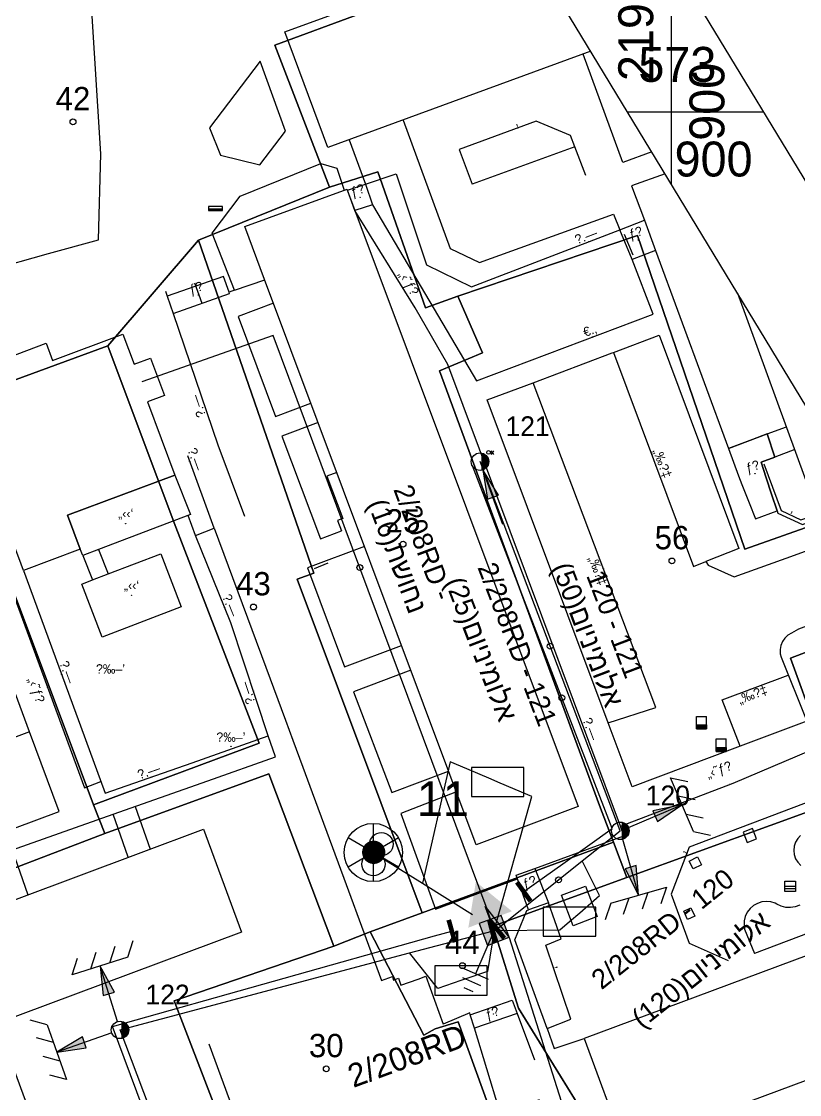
# Model space of a CAD drawing. Header units: metres. Extents: x 218299 to 220222, y 572714 to 574340.
# Drawn here: x 219844.2 to 219911, y 573815.6 to 573907.8 of the extents above; entities that cross this region are included whole.
import ezdxf
from ezdxf.enums import TextEntityAlignment as Align

# ---------------------------------------------------------------- set-up
doc = ezdxf.new("R2010")
doc.units = ezdxf.units.M
doc.header["$MEASUREMENT"] = 0
for name, color, linetype in [('1201', 7, 'Continuous'), ('1202', 7, 'Continuous'), ('1602', 44, 'Continuous'), ('1603', 44, 'Continuous'), ('6021', 110, 'Continuous'), ('6031', 254, 'Continuous'), ('6081', 1, 'CABLEUNDEXIST03'), ('6141', 100, 'CABLEAIREXIST'), ('6151', 102, 'CABLEUNDEXIST03'), ('6201', 7, 'Continuous'), ('6311', 7, 'Continuous'), ('6370', 7, 'Continuous'), ('6501', 7, 'Continuous'), ('6512', 7, 'Continuous'), ('6515', 7, 'Continuous'), ('65231', 1, 'Continuous'), ('6543', 7, 'Continuous'), ('6544', 7, 'Continuous'), ('6561', 7, 'Continuous'), ('6591', 7, 'Continuous'), ('6592', 7, 'Continuous'), ('6593', 7, 'Continuous'), ('6594', 7, 'Continuous'), ('6901', 3, 'Continuous'), ('6910', 102, 'Continuous'), ('A_POINTS', 2, 'Continuous'), ('M2200', 253, 'Continuous'), ('M2207', 253, 'Continuous'), ('M2401', 7, 'Continuous'), ('M2404', 7, 'Continuous'), ('M2407', 253, 'Continuous'), ('M2408', 253, 'Continuous'), ('M2412', 253, 'Continuous'), ('M2420', 253, 'Continuous'), ('M2430', 253, 'Continuous'), ('M2601', 253, 'Continuous'), ('M2602', 253, 'Continuous'), ('M2605', 253, 'Continuous'), ('M2804', 253, 'Continuous'), ('M4007', 253, 'Continuous'), ('M5202', 253, 'Continuous'), ('M5203', 253, 'Continuous'), ('M5235', 253, 'Continuous'), ('M5250', 253, 'Continuous')]:
    doc.layers.add(name, color=color, linetype=linetype)
doc.styles.add('HEBTXT', font='HEBTXT')
doc.styles.add('MAVAT_HEBTXT', font='HEBTXT')
doc.linetypes.add('CABLEAIREXIST', pattern='A,0.001,[202,elecad.shx,S=0.8,R=0,X=0,Y=0],-0.8,[203,elecad.shx,S=0.8,R=0,X=0,Y=0],-0.8', length=1.601)
doc.linetypes.add('CABLEUNDEXIST03', pattern='A,3.5,[222,elecad.shx,S=0.01,R=0,X=0,Y=0],1.5', length=5)

# ---------------------------------------------------------------- blocks, each defined once
blk = doc.blocks.new('6901')
at = {"layer": 'A_POINTS'}
blk.add_circle((0, 0), 0.25, dxfattribs=at)
at = {"color": 0, "style": 'HEBTXT', "flags": 1}
blk.add_attdef('CODE', (-2.918, 6.399), '', height=1.7, dxfattribs=at)
at = {"color": 0, "style": 'HEBTXT'}
for tag, p in [('PATH', (0.169, 4.708)), ('HTCH', (0.169, 2.708))]:
    blk.add_attdef(tag, text='', height=1.7, dxfattribs=at).set_placement(p, align=Align.MIDDLE_CENTER)
blk = doc.blocks.new('6910')
at = {"layer": 'A_POINTS'}
blk.add_circle((0, 0), 0.25, dxfattribs=at)
at = {"color": 0, "style": 'HEBTXT', "flags": 1}
blk.add_attdef('CODE', (-2.918, 6.399), '', height=1.7, dxfattribs=at)
at = {"color": 0, "style": 'HEBTXT'}
for tag, p in [('PATH', (0.169, 4.708)), ('HTCH', (0.169, 2.708))]:
    blk.add_attdef(tag, text='', height=1.7, dxfattribs=at).set_placement(p, align=Align.MIDDLE_CENTER)
blk = doc.blocks.new('6515')
at = {"color": 0, "const_width": 0.4}
blk.add_lwpolyline([(0, 1), (0, -1)], dxfattribs=at)
at = {"color": 0, "style": 'HEBTXT', "flags": 1}
for tag, p in [('POLE_NUM', (0.583, 1.177)), ('POLE_TYPE', (0.591, -1.226))]:
    blk.add_attdef(tag, p, '', height=1.7, dxfattribs=at)
blk = doc.blocks.new('6201')
at = {"color": 0}
blk.add_solid([(-2, 1), (2, 1), (0, 4.464)], dxfattribs=at)
at = {"color": 0, "style": 'HEBTXT'}
for tag, p, height in [('TRN_NAME', (2.777, 4.893), 3), ('POWER', (2.777, 1.493), 2)]:
    blk.add_attdef(tag, p, '', height=height, dxfattribs=at)
blk = doc.blocks.new('6501')
at = {"color": 0}
blk.add_lwpolyline([(-2.25, -1.25), (2.25, -1.25), (2.25, 1.25), (-2.25, 1.25)], close=True, dxfattribs=at)
at = {"color": 0, "style": 'HEBTXT', "flags": 1}
blk.add_attdef('FUSE_SIZE', text='', height=1.5, dxfattribs=at).set_placement((0, 2.714), align=Align.MIDDLE_CENTER)
for tag, p in [('POLE_NUM', (-6.276, -3.759)), ('POLE_TYPE', (-6.276, -6.491))]:
    blk.add_attdef(tag, p, '', height=1.7, dxfattribs=at)
blk = doc.blocks.new('6591')
at = {"color": 0}
for points in [[(0, 2.5), (0, -2.5)], [(2.165, -1.25), (-2.165, 1.25)], [(2.165, 1.25), (-2.165, -1.25)]]:
    blk.add_lwpolyline(points, dxfattribs=at)
at = {"color": 0, "const_width": 1}
blk.add_lwpolyline([(-0.314, -0.337, 1), (0.394, 0.37, 1)], format="xyb", close=True, dxfattribs=at)
at = {"color": 0}
blk.add_circle((0, 0), 2.5, dxfattribs=at)
at = {"color": 0, "style": 'HEBTXT'}
blk.add_attdef('CENT_NAME', (3, 2.5), '', height=3, dxfattribs=at)
at = {"color": 0, "style": 'HEBTXT', "flags": 1}
for tag, p in [('POLE_NUM', (3, 0)), ('POLE_TYPE', (3, -2))]:
    blk.add_attdef(tag, p, '', height=1.7, dxfattribs=at)
blk = doc.blocks.new('6593')
at = {"color": 0, "const_width": 0.4}
blk.add_lwpolyline([(0, 1), (0, -1)], dxfattribs=at)
at = {"color": 0, "style": 'HEBTXT', "flags": 1}
for tag, p in [('POLE_NUM', (0.583, 1.177)), ('POLE_TYPE', (0.591, -1.226))]:
    blk.add_attdef(tag, p, '', height=1.7, dxfattribs=at)
blk = doc.blocks.new('6311')
at = {"color": 0}
for p, q in [((0.188, -0.726), (0.188, 0.726)), ((0.219, -0.717), (0.219, 0.717)), ((0.25, -0.707), (0.25, 0.707)), ((0.281, -0.695), (0.281, 0.695)), ((0.312, -0.682), (0.312, 0.682)), ((0.344, -0.667), (0.344, 0.667)), ((0.375, -0.65), (0.375, 0.65)), ((0.406, -0.63), (0.406, 0.63)), ((0.438, -0.609), (0.438, 0.609)), ((0.469, -0.585), (0.469, 0.585)), ((0.5, -0.559), (0.5, 0.559)), ((0.531, -0.529), (0.531, 0.529)), ((0.562, -0.496), (0.562, 0.496)), ((0.594, -0.458), (0.594, 0.458)), ((0.625, -0.415), (0.625, 0.415)), ((0.656, -0.363), (0.656, 0.363)), ((0.688, -0.3), (0.688, 0.3)), ((0.719, -0.214), (0.719, 0.214))]:
    blk.add_line(p, q, dxfattribs=at)
blk.add_circle((0, 0), 0.75, dxfattribs=at)
at = {"color": 0, "style": 'HEBTXT'}
blk.add_attdef('POLE_NUM', (1.75, 1.75), '', height=1.7, dxfattribs=at)
at = {"color": 0, "style": 'HEBTXT', "flags": 1}
blk.add_attdef('MAP_TYPE', (1.734, -1.264), '', height=1.7, dxfattribs=at)
blk = doc.blocks.new('6370')
at = {"color": 0}
blk.add_lwpolyline([(-1, -1), (1, -1), (1, 1), (-1, 1)], close=True, dxfattribs=at)
for points in [[(-0.991, 1.013), (1.003, 1.013), (-0.991, -1.013)], [(-0.991, -1.013), (1.003, -1.013), (1.003, 1.013)]]:
    blk.add_solid(points, dxfattribs=at)
at = {"color": 0, "style": 'HEBTXT'}
blk.add_attdef('POLE_NUM', (2.033, 2.706), '', height=2, dxfattribs=at)
at = {"color": 0, "style": 'HEBTXT', "flags": 1}
blk.add_attdef('MAP_TYPE', (2.063, -0.224), '', height=2, dxfattribs=at)
blk = doc.blocks.new('6543')
at = {"color": 0}
for p, q in [((5.75, 2.486), (6.979, 1.626)), ((5.75, 0.813), (6.979, -0.048)), ((5.75, -0.901), (6.979, -1.761)), ((5.75, -2.514), (6.979, -3.374))]:
    blk.add_line(p, q, dxfattribs=at)
for points in [[(5.75, -2.514), (5.75, 2.486)], [(0.75, -0.014), (5.75, -0.014), (3.25, 0.486), (3.25, -0.514), (5.75, -0.014)]]:
    blk.add_lwpolyline(points, dxfattribs=at)
blk.add_solid([(3.25, -0.514), (3.25, 0.486), (5.75, -0.014)], dxfattribs=at)
blk = doc.blocks.new('6544')
at = {"color": 0}
blk.add_lwpolyline([(5.75, 0), (0.75, 0), (3.25, -0.5), (3.25, 0.5), (0.75, 0)], dxfattribs=at)
blk.add_solid([(3.25, 0.5), (3.25, -0.5), (0.75, 0)], dxfattribs=at)
blk = doc.blocks.new('6561')
at = {"color": 0}
blk.add_line((0, 0), (-1.62, -3.72), dxfattribs=at)
at = {"color": 0, "flags": 128}
for points in [[(-2.812, -3.202), (-0.519, -4.199)], [(-2.718, -4.061), (-1.185, -4.727)], [(-2.624, -4.919), (-1.851, -5.255)]]:
    blk.add_lwpolyline(points, dxfattribs=at)
at = {"color": 0, "style": 'HEBTXT'}
for tag, p in [('TYPE', (1.691, -1.644)), ('DESC', (1.691, -4.209))]:
    blk.add_attdef(tag, p, '', height=1.5, dxfattribs=at)
blk = doc.blocks.new('1603')
at = {"layer": 'A_POINTS'}
blk.add_circle((0, 0), 0.25, dxfattribs=at)
at = {"color": 0, "style": 'HEBTXT'}
blk.add_attdef('PARCEL_NUM', text='', height=2, dxfattribs=at).set_placement((0, 1), align=Align.CENTER)
at = {"color": 0, "style": 'HEBTXT', "flags": 1}
blk.add_attdef('LOT_NUM', text='', height=2, dxfattribs=at).set_placement((0, -2.5), align=Align.CENTER)
blk = doc.blocks.new('M2804')
blk.add_circle((0, 0), 0.025)
at = {"style": 'MAVAT_HEBTXT'}
blk.add_attdef('NAME', text='', height=0.8, dxfattribs=at).set_placement((0, 1.59), align=Align.MIDDLE)
blk = doc.blocks.new('M4007')
at = {"linetype": 'Continuous'}
for points in [[(0, 0.31), (0.48, -0.32)], [(0.47, 0.31), (0, -0.32)]]:
    blk.add_lwpolyline(points, dxfattribs=at)
blk.add_circle((-0.39, 0), 0.315, dxfattribs=at)
at = {"style": 'MAVAT_HEBTXT', "flags": 1}
for tag, p in [('MARK', (0, 1.56)), ('HEIGHT', (0, -1.57)), ('NAME', (0, -4.14))]:
    blk.add_attdef(tag, text='', height=0.8, dxfattribs=at).set_placement(p, align=Align.MIDDLE)
blk = doc.blocks.new('M5202')
blk.add_lwpolyline([(-2, -0.53), (2, -0.53), (2, 0.67), (-2, 0.67)], close=True)
for points in [[(-2, 0), (2, 0)], [(-2, -0.33), (2, -0.33)]]:
    blk.add_lwpolyline(points)
at = {"style": 'MAVAT_HEBTXT', "flags": 1}
for tag, p in [('MARK', (0, 1.92)), ('HEIGHT', (0, -1.78)), ('NAME', (0, -4.35))]:
    blk.add_attdef(tag, text='', height=0.8, dxfattribs=at).set_placement(p, align=Align.MIDDLE)
blk = doc.blocks.new('M2207')
blk.add_circle((0, 0), 0.025)
at = {"style": 'MAVAT_HEBTXT'}
blk.add_attdef('NAME', text='', height=0.8, dxfattribs=at).set_placement((0, 1.59), align=Align.MIDDLE)
blk = doc.blocks.new('M2408')
blk.add_circle((0, 0), 0.025)
at = {"style": 'MAVAT_HEBTXT'}
blk.add_attdef('NAME', text='', height=0.8, dxfattribs=at).set_placement((0, 1.59), align=Align.MIDDLE)
blk = doc.blocks.new('M2412')
blk.add_circle((0, 0), 0.025)
at = {"style": 'MAVAT_HEBTXT'}
blk.add_attdef('NAME', text='', height=0.8, dxfattribs=at).set_placement((0, 1.59), align=Align.MIDDLE)
blk = doc.blocks.new('M2430')
blk.add_circle((0, 0), 0.025)
at = {"style": 'MAVAT_HEBTXT'}
blk.add_attdef('NAME', text='', height=0.8, dxfattribs=at).set_placement((0, 1.25), align=Align.MIDDLE)
blk = doc.blocks.new('M2601')
blk.add_circle((0, 0), 0.025)
at = {"style": 'MAVAT_HEBTXT'}
blk.add_attdef('NAME', text='', height=0.8, dxfattribs=at).set_placement((0, 1.59), align=Align.MIDDLE)
blk = doc.blocks.new('M2602')
blk.add_circle((0, 0), 0.025)
at = {"style": 'MAVAT_HEBTXT'}
blk.add_attdef('NAME', text='', height=0.8, dxfattribs=at).set_placement((0, 1.59), align=Align.MIDDLE)
blk = doc.blocks.new('M2605')
blk.add_circle((0, 0), 0.025)
at = {"style": 'MAVAT_HEBTXT'}
blk.add_attdef('NAME', text='', height=0.8, dxfattribs=at).set_placement((0, 1.59), align=Align.MIDDLE)
blk = doc.blocks.new('*U89')
at = {"linetype": 'Continuous'}
for p, q in [((-0.85, 0), (-0.85, -0.66)), ((0.85, 0), (0.85, -0.66))]:
    blk.add_line(p, q, dxfattribs=at)
blk.add_solid([(-0.85, 0), (-0.85, -0.66), (0.85, -0.66)], dxfattribs=at)
at = {"linetype": 'Continuous', "extrusion": (0, 0, -1)}
blk.add_solid([(0.85, 0), (-0.85, 0), (-0.85, -0.66)], dxfattribs=at)
blk = doc.blocks.new('M5235')
for points in [[(-0.85, 1.47), (0.85, 1.47)], [(-0.85, -0.66), (-0.85, 1.47)], [(-0.85, 0), (0.85, 0)], [(0.85, -0.66), (0.85, 1.47)], [(-0.85, -0.66), (0.85, -0.66)]]:
    blk.add_lwpolyline(points)
at = {"linetype": 'Continuous'}
blk.add_blockref('*U89', (0, 0), dxfattribs=at)
at = {"style": 'MAVAT_HEBTXT', "flags": 1}
for tag, p in [('MARK', (0, 2.72)), ('HEIGHT', (0, -1.92)), ('NAME', (0, -4.48))]:
    blk.add_attdef(tag, text='', height=0.8, dxfattribs=at).set_placement(p, align=Align.MIDDLE)
blk = doc.blocks.new('M5203')
for points in [[(1.54, -1.47), (-1.54, -1.47), (-1.54, 1.47), (1.54, 1.47)], [(-1.54, 0), (1.54, 0)], [(1.54, 1.47), (1.54, -1.47)], [(-1.54, -0.66), (1.54, -0.66)]]:
    blk.add_lwpolyline(points)
at = {"style": 'MAVAT_HEBTXT', "flags": 1}
for tag, p in [('MARK', (0, 3.2)), ('HEIGHT', (0, -3.3)), ('NAME', (0, -5.87))]:
    blk.add_attdef(tag, text='', height=0.8, dxfattribs=at).set_placement(p, align=Align.MIDDLE)
blk = doc.blocks.new('111')
at = {"layer": 'M2200'}
for points in [[(219893.074, 573905.195, 610.802), (219870.512, 573896.919, 610.865), (219866.814, 573906.859, 610.865), (219887.477, 573914.425, 610.823)], [(219911.585, 573868.3, 610.715), (219905.696, 573884.38, 610.746)]]:
    blk.add_polyline3d(points, dxfattribs=at)
for points in [[(219883.245, 573837.043, 610.64), (219865.067, 573885.584, 610.64), (219863.364, 573890.131, 610.64), (219872.148, 573893.341, 610.64), (219872.183, 573893.25, 610.64), (219872.199, 573893.208, 610.64), (219872.828, 573891.526, 610.64), (219892, 573840.32, 610.64), (219883.245, 573837.043, 610.64)], [(219852.899, 573880.889, 602.69), (219853.858, 573878.32, 602.69), (219855.262, 573878.844, 601.79), (219856.461, 573875.634, 601.79), (219855.002, 573875.089, 602.315), (219857.351, 573868.798, 602.615), (219857.351, 573868.798, 602.615), (219848.144, 573865.359, 602.615), (219848.144, 573865.359, 602.615), (219849.239, 573862.427, 601.94), (219849.239, 573862.427, 601.94), (219844.363, 573860.607, 601.94), (219844.363, 573860.607, 601.94), (219844.163, 573861.142, 602.023), (219842.736, 573864.964, 602.615), (219842.736, 573864.964, 602.615), (219841.55, 573864.509, 602.615), (219841.55, 573864.509, 602.615), (219837.653, 573875.249, 602.69), (219837.653, 573875.249, 602.69), (219843.523, 573877.441, 602.69), (219842.988, 573878.875, 601.94), (219846.298, 573880.111, 601.94), (219846.85, 573878.63, 602.69)], [(219863.079, 573829.541, 610.452), (219841.669, 573821.534, 610.49), (219838.365, 573830.371, 610.565), (219838.365, 573830.371, 610.565), (219859.827, 573838.387, 610.415)], [(219920.122, 573830.676, 608.727), (219892.507, 573820.415, 608.765), (219892.507, 573820.415, 608.765), (219895.984, 573811.016, 608.765), (219895.984, 573811.016, 608.765), (219923.612, 573821.282, 608.765)], [(219850.275, 573772.275, 610.452), (219834.575, 573814.885, 610.527), (219834.575, 573814.885, 610.527), (219843.384, 573818.131, 610.527), (219859.085, 573775.522, 610.527)]]:
    blk.add_polyline3d(points, close=True, dxfattribs=at)
at = {"layer": 'M2207'}
for points in [[(219857.351, 573868.798, 602.21), (219858.691, 573865.394, 601.685), (219850.799, 573862.397, 601.685), (219849.471, 573861.892, 601.685), (219849.471, 573861.892, 601.685), (219849.239, 573862.427, 601.835), (219848.144, 573865.359, 602.21)], [(219857.904, 573857.48, 601.49), (219851.116, 573854.879, 601.49), (219849.37, 573859.436, 601.49), (219850.3, 573859.793, 601.49), (219851.647, 573860.309, 601.49), (219856.154, 573862.036, 601.49), (219857.901, 573857.479, 601.49), (219857.904, 573857.48, 601.49)]]:
    blk.add_polyline3d(points, close=True, dxfattribs=at)
at = {"layer": 'M2401'}
for points in [[(219843.596, 573838.475, 598.852), (219847.424, 573839.901, 598.852), (219844.879, 573846.736, 598.852), (219841.144, 573856.763, 598.852)], [(219920.922, 573859.269, 597.893), (219910.926, 573855.57, 597.893), (219910.324, 573855.223, 597.893), (219910.009, 573855.041, 597.893), (219909.741, 573854.795, 597.893), (219909.533, 573854.497, 597.893), (219909.395, 573854.16, 597.893), (219909.334, 573853.802, 597.893), (219909.352, 573853.439, 597.893), (219909.427, 573853.148, 597.893), (219911.625, 573847.66, 597.893), (219905.918, 573845.508, 597.893), (219896.63, 573842.006, 597.893), (219894.574, 573847.502, 597.893), (219884.194, 573875.251, 597.893), (219888.119, 573876.726, 597.893), (219894.916, 573879.28, 597.893), (219895.021, 573879.32, 597.893), (219898.959, 573880.799, 597.893), (219905.791, 573862.473, 597.893), (219902.973, 573861.361, 597.893), (219903.174, 573861.067, 597.893), (219905.403, 573860.058, 597.893), (219910.578, 573861.915, 597.893), (219917.742, 573864.513, 597.893)]]:
    blk.add_polyline3d(points, dxfattribs=at)
at = {"layer": 'M2404'}
for points in [[(219843.596, 573838.475, 598.852), (219847.424, 573839.901, 598.852), (219844.879, 573846.736, 598.852), (219841.144, 573856.763, 598.852)], [(219920.922, 573859.269, 597.893), (219910.926, 573855.57, 597.893), (219910.324, 573855.223, 597.893), (219910.009, 573855.041, 597.893), (219909.741, 573854.795, 597.893), (219909.533, 573854.497, 597.893), (219909.395, 573854.16, 597.893), (219909.334, 573853.802, 597.893), (219909.352, 573853.439, 597.893), (219909.427, 573853.148, 597.893), (219911.625, 573847.66, 597.893), (219905.918, 573845.508, 597.893), (219896.63, 573842.006, 597.893), (219894.574, 573847.502, 597.893), (219884.194, 573875.251, 597.893), (219888.119, 573876.726, 597.893), (219894.916, 573879.28, 597.893), (219895.021, 573879.32, 597.893), (219898.959, 573880.799, 597.893), (219905.791, 573862.473, 597.893), (219902.973, 573861.361, 597.893), (219903.174, 573861.067, 597.893), (219905.403, 573860.058, 597.893), (219910.578, 573861.915, 597.893), (219917.742, 573864.513, 597.893)]]:
    blk.add_polyline3d(points, dxfattribs=at)
at = {"layer": 'M2407'}
for points in [[(219898.32, 573896.543, 599.309), (219895.845, 573895.639, 599.309), (219892.424, 573904.956, 599.453)], [(219864.686, 573904.335, 599.384), (219860.335, 573898.626, 599.384), (219861.272, 573896.268, 599.384), (219864.664, 573895.447, 599.384), (219866.861, 573898.333, 599.384), (219864.686, 573904.335, 599.384)], [(219876.959, 573899.284, 599.384), (219881.009, 573888.243, 599.384), (219883.53, 573887.038, 599.309), (219895.019, 573891.195, 599.309), (219895.586, 573889.869, 599.241)], [(219872.33, 573897.586, 599.384), (219873.731, 573893.765, 599.384)], [(219891.702, 573896.996, 599.309), (219882.883, 573893.786, 599.309)], [(219862.475, 573884.669, 599.234), (219860.574, 573889.561, 599.38), (219862.979, 573892.752, 599.38), (219869.892, 573895.559, 599.38), (219871.276, 573895.159, 599.38), (219871.899, 573893.25, 599.38)], [(219899.467, 573894.652, 599.309), (219896.588, 573893.634, 599.309), (219897.691, 573890.679, 599.23)], [(219865.829, 573883.548, 598.54), (219862.799, 573882.413, 598.54), (219866.013, 573873.831, 598.54), (219869.043, 573874.966, 598.54)], [(219869.667, 573873.301, 598.53), (219866.559, 573872.137, 598.465), (219869.863, 573863.317, 598.54), (219871.678, 573863.996, 598.54)], [(219908.225, 573872.323, 599.317), (219909.883, 573872.947, 599.317)], [(219910.602, 573870.985, 599.317), (219908.899, 573870.344, 599.317)], [(219871.269, 573869.022, 598.498), (219870.421, 573868.705, 598.498), (219871.783, 573865.068, 598.498), (219871.339, 573864.902, 598.498), (219871.678, 573863.996, 598.54)], [(219860.736, 573864.23, 598.455), (219865.167, 573852.284, 598.455), (219866.852, 573847.742, 598.437)], [(219850.799, 573862.397, 599.484), (219851.647, 573860.309, 599.484)], [(219873.651, 573862.662, 598.532), (219868.74, 573860.824, 598.465), (219871.924, 573852.322, 598.465), (219876.835, 573854.161, 598.465)], [(219849.471, 573861.892, 599.484), (219850.3, 573859.793, 599.484)], [(219877.635, 573852.024, 598.423), (219872.693, 573850.173, 598.315), (219876.005, 573841.532, 598.315), (219880.876, 573843.369, 598.315)], [(219866.852, 573847.742, 598.437), (219867.487, 573846.03, 598.43)], [(219867.487, 573846.03, 598.43), (219868.353, 573843.697, 598.42)], [(219868.353, 573843.697, 598.42), (219868.958, 573842.066, 598.414)], [(219868.958, 573842.066, 598.414), (219872.083, 573833.641, 598.38), (219875.11, 573825.386, 598.305)], [(219881.542, 573841.591, 598.315), (219876.767, 573839.729, 598.315), (219879.75, 573831.523, 598.24), (219886.792, 573834.122, 598.233)], [(219853.954, 573840.326, 598.315), (219855.243, 573836.675, 598.315)], [(219853.362, 573835.973, 598.303), (219852.061, 573839.658, 598.263)], [(219911.106, 573837.848, 597.453), (219910.854, 573837.582, 597.453), (219910.665, 573837.269, 597.453), (219910.549, 573836.921, 597.453), (219910.511, 573836.557, 597.453), (219910.553, 573836.193, 597.453), (219910.673, 573835.847, 597.453), (219910.864, 573835.535, 597.453), (219911.119, 573835.272, 597.453)], [(219911.021, 573831.861, 597.453), (219910.639, 573831.718, 597.453), (219910.238, 573831.652, 597.453), (219909.831, 573831.666, 597.453), (219909.434, 573831.759, 597.453), (219909.064, 573831.927, 597.453), (219908.925, 573832.015, 597.453), (219908.55, 573832.131, 597.453), (219908.16, 573832.169, 597.453), (219907.77, 573832.127, 597.453), (219907.396, 573832.007, 597.453), (219907.054, 573831.814, 597.453), (219906.759, 573831.556, 597.453), (219906.521, 573831.243, 597.453), (219906.352, 573830.889, 597.453), (219906.258, 573830.508, 597.453), (219906.243, 573830.115, 597.453), (219906.293, 573829.783, 597.453)], [(219843.387, 573836.596, 598.236), (219844.744, 573832.754, 598.236)], [(219892.629, 573833.499, 597.378), (219893.633, 573830.883, 597.378), (219891.558, 573830.087, 597.378), (219890.554, 573832.703, 597.378), (219892.629, 573833.499, 597.378)], [(219906.293, 573829.783, 597.453), (219907.141, 573827.691, 597.453)], [(219875.11, 573825.386, 598.305), (219876.039, 573825.726, 598.305), (219876.15, 573825.424, 598.305), (219876.555, 573825.572, 598.305), (219876.775, 573824.972, 598.305), (219878.25, 573825.513, 598.201)], [(219878.25, 573825.513, 598.201), (219878.911, 573825.755, 598.155), (219880.417, 573821.648, 598.155)], [(219889.33, 573821.262, 597.574), (219889.943, 573819.555, 597.574), (219892.507, 573820.415, 597.574)]]:
    blk.add_polyline3d(points, dxfattribs=at)
at = {"layer": 'M2408'}
for points in [[(219874.347, 573892.014, 598.555), (219880.006, 573882.419, 598.555), (219883.276, 573876.878, 598.555)], [(219880.816, 573878.286, 598.315), (219877.985, 573883.165, 598.315), (219872.828, 573891.526, 598.315)], [(219842.722, 573860.616, 598.847), (219849.6, 573841.922, 598.847), (219851.013, 573842.465, 598.847)], [(219829.285, 573818.221, 598.23), (219827.429, 573823.098, 598.23), (219824.926, 573829.673, 598.23), (219830.218, 573831.674, 598.23), (219841.094, 573835.786, 598.23), (219841.439, 573835.908, 598.23), (219852.061, 573839.658, 598.23), (219860.205, 573842.533, 598.23), (219866.013, 573844.584, 598.23), (219865.372, 573846.399, 598.23)], [(219895.62, 573838.651, 597.175), (219905.321, 573842.332, 597.175), (219914.267, 573846.146, 597.175)]]:
    blk.add_polyline3d(points, dxfattribs=at)
at = {"layer": 'M2412'}
for points in [[(219873.731, 573893.765, 599.384), (219873.731, 573893.765, 599.384), (219874.347, 573892.014, 598.555), (219872.828, 573891.526, 598.555), (219872.183, 573893.25, 599.38)], [(219897.691, 573890.679, 599.23), (219898.648, 573888.082, 598.17), (219896.637, 573887.311, 598.17), (219896.637, 573887.311, 598.17), (219895.586, 573889.869, 599.241)], [(219861.542, 573885.851, 599.23), (219856.708, 573884.147, 599.23), (219857.211, 573882.668, 598.48), (219862.06, 573884.381, 598.48), (219862.016, 573884.507, 598.544)], [(219908.225, 573872.323, 599.317), (219906.956, 573871.855, 598.717), (219904.918, 573871.078, 598.717), (219905.763, 573868.737, 598.717), (219906.061, 573867.973, 598.042), (219906.673, 573866.412, 598.042), (219907.215, 573865.048, 597.292), (219909.09, 573865.712, 597.292), (219908.61, 573867.154, 598.042), (219908.147, 573868.546, 598.042), (219907.701, 573869.889, 598.717), (219908.899, 573870.344, 599.317)], [(219886.683, 573834.428, 598.24), (219888.286, 573835.016, 597.34), (219889.448, 573832.068, 597.34), (219889.448, 573832.068, 597.34), (219887.744, 573831.459, 598.165), (219886.792, 573834.122, 598.233)], [(219882.734, 573822.441, 598.022), (219886.338, 573823.704, 598.022), (219886.768, 573822.546, 597.497), (219883.087, 573821.289, 597.497)]]:
    blk.add_polyline3d(points, close=True, dxfattribs=at)
at = {"layer": 'M2420'}
blk.add_lwpolyline([(219741.3, 573842), (219762, 573846.81), (219773.5, 573852.12), (219785.3, 573860.88), (219794.5, 573868.69), (219804.91, 573872.5), (219841.41, 573886.38), (219846.5, 573887.81), (219850.8, 573889), (219851, 573896.38), (219850.2, 573909.12)], dxfattribs=at)
at = {"layer": 'M2430'}
for points in [[(219895.021, 573879.32, 597.778), (219901.913, 573860.951, 597.253), (219902.973, 573861.361, 597.253)], [(219894.574, 573847.502, 597.028), (219898.669, 573848.82, 597.028), (219888.119, 573876.726, 597.778)], [(219905.918, 573845.508, 596.982), (219904.353, 573849.499, 597.019), (219910.04, 573851.617, 596.948)], [(219844.879, 573846.736, 598.134), (219841.089, 573845.347, 598.134), (219843.596, 573838.475, 598.134)]]:
    blk.add_polyline3d(points, dxfattribs=at)
at = {"layer": 'M2601'}
for points in [[(219892.665, 573894.533, 600.73), (219891.702, 573896.996, 600.73), (219891.328, 573897.953, 600.73), (219888.39, 573899.197, 600.73), (219881.784, 573896.749, 600.73), (219882.883, 573893.786, 600.73)], [(219895.962, 573889.478, 600.055), (219896.689, 573887.72, 599.305)], [(219859.056, 573885.298, 600.385), (219859.67, 573883.564, 599.65)], [(219907.94, 573869.766, 599.917), (219909.418, 573865.763, 599.917), (219911.112, 573864.942, 599.917), (219913.485, 573865.74, 599.917)], [(219870.501, 573861.237, 598.99), (219869.319, 573860.752, 598.99)], [(219912.175, 573840.862, 599.028), (219901.536, 573836.848, 599.028), (219899.995, 573832.813, 599.028), (219901.536, 573828.585, 599.028), (219904.868, 573827.092, 598.878)], [(219913.023, 573838.56, 598.878), (219913.023, 573838.56, 598.878), (219914.722, 573833.893, 598.728), (219912.81, 573829.84, 598.728), (219907.141, 573827.691, 598.728), (219907.141, 573827.691, 598.728), (219907.141, 573827.691, 598.728)], [(219889.33, 573821.262, 598.09), (219891.366, 573822.06, 598.09), (219889.235, 573828.426, 598.09), (219890.551, 573828.958, 598.09), (219889.448, 573832.068, 598.09)]]:
    blk.add_polyline3d(points, dxfattribs=at)
at = {"layer": 'M2602'}
blk.add_polyline3d([(219883.276, 573876.878, 598.701), (219898.439, 573882.625, 598.48), (219896.637, 573887.311, 598.48)], dxfattribs=at)
at = {"layer": 'M2605'}
for points in [[(219873.731, 573893.765, 599.384), (219876.372, 573894.658, 599.305), (219878.965, 573886.843, 599.305), (219882.841, 573884.964, 599.305), (219895.586, 573889.869, 599.241), (219897.691, 573890.679, 599.23), (219898.648, 573888.082, 599.22), (219898.648, 573888.082, 599.22), (219904.918, 573871.078, 599.155), (219904.918, 573871.078, 599.155)], [(219862.012, 573884.516, 599.234), (219861.542, 573885.851, 599.23)], [(219862.475, 573884.669, 599.234), (219865.077, 573885.558, 599.234)], [(219856.555, 573884.594, 599.305), (219856.708, 573884.147, 599.302), (219857.211, 573882.668, 599.294), (219861.049, 573871.385, 599.23), (219863.332, 573865.276, 598.48)], [(219862.475, 573884.669, 599.234), (219862.012, 573884.516, 599.234)], [(219889.33, 573821.262, 597.574), (219886.571, 573828.883, 598.165), (219887.591, 573831.396, 598.165), (219887.744, 573831.459, 598.165), (219886.683, 573834.428, 598.24), (219888.286, 573835.016, 598.227), (219895.931, 573837.819, 598.165), (219895.62, 573838.651, 598.168), (219880.816, 573878.286, 598.315)], [(219904.918, 573871.078, 599.155), (219908.225, 573872.323, 599.317), (219908.899, 573870.344, 599.317), (219907.701, 573869.889, 599.305)], [(219859.134, 573863.609, 599.23), (219860.736, 573864.23, 599.23), (219860.736, 573864.23, 599.23), (219860.736, 573864.23, 599.23), (219858.474, 573870.437, 599.23)], [(219907.701, 573869.889, 599.305), (219908.147, 573868.546, 599.305), (219908.61, 573867.154, 599.305), (219909.09, 573865.712, 599.305), (219909.157, 573865.511, 599.305), (219911.264, 573864.56, 599.155), (219916.533, 573866.508, 599.155)], [(219864.401, 573849.35, 599.342), (219862.181, 573856.091, 599.29), (219859.134, 573863.609, 599.23), (219858.511, 573865.326, 599.216)], [(219844.363, 573860.607, 599.365), (219847.403, 573852.313, 599.365)], [(219847.403, 573852.313, 599.365), (219848.859, 573848.34, 599.365)], [(219858.836, 573844.092, 599.365), (219865.372, 573846.399, 599.365), (219865.372, 573846.399, 599.365), (219864.401, 573849.35, 599.342)], [(219848.859, 573848.34, 599.365), (219849.256, 573847.258, 599.365)], [(219849.256, 573847.258, 599.365), (219849.691, 573846.072, 599.365)], [(219849.691, 573846.072, 599.365), (219851.381, 573841.46, 599.365), (219858.836, 573844.092, 599.365)], [(219886.338, 573823.704, 598.022), (219886.768, 573822.546, 597.886), (219888.246, 573818.565, 597.422)], [(219868.99, 573808.348, 598.615), (219885.221, 573814.319, 598.615), (219885.221, 573814.319, 598.615), (219883.087, 573821.289, 598.615), (219882.734, 573822.441, 598.615), (219882.681, 573822.615, 598.615), (219880.417, 573821.648, 598.615)], [(219860.265, 573819.941, 598.315), (219862.53, 573813.776, 598.457)]]:
    blk.add_polyline3d(points, dxfattribs=at)
at = {"layer": 'M5250'}
for points in [[(219906.979, 573838.429, 597.448), (219906.166, 573838.12, 597.448), (219906.499, 573837.242, 597.448), (219907.313, 573837.552, 597.448), (219906.979, 573838.429, 597.448)], [(219902.238, 573835.996, 597.373), (219902.578, 573835.311, 597.373), (219901.873, 573834.961, 597.373), (219901.533, 573835.647, 597.373), (219902.238, 573835.996, 597.373)], [(219901.068, 573831.331, 597.298), (219901.682, 573831.613, 597.298), (219902.005, 573830.907, 597.298), (219901.392, 573830.626, 597.298), (219901.068, 573831.331, 597.298)]]:
    blk.add_polyline3d(points, dxfattribs=at)
at = {"layer": 'M2207'}
ref = blk.add_blockref('M2207', (219853.141, 573864.628), dxfattribs=dict(at, xscale=0.5, yscale=0.5, zscale=0.5))
ref.add_attrib('NAME', '„‹‹‘', dxfattribs={"layer": '0', "height": 0.8, "style": 'MAVAT_HEBTXT'}).set_placement((219853.141, 573865.424), align=Align.MIDDLE)
ref = blk.add_blockref('M2207', (219853.635, 573858.458), dxfattribs=dict(at, xscale=0.5, yscale=0.5, zscale=0.5))
ref.add_attrib('NAME', '„‹‹‘', dxfattribs={"layer": '0', "height": 0.8, "style": 'MAVAT_HEBTXT'}).set_placement((219853.635, 573859.253), align=Align.MIDDLE)
at = {"layer": 'M2408'}
ref = blk.add_blockref('M2408', (219876.887, 573884.945), dxfattribs=dict(at, xscale=0.5, yscale=0.5, zscale=0.5))
ref.add_attrib('NAME', '„‹˜ƒ\x8e', dxfattribs={"layer": '0', "height": 0.8, "rotation": 301.66724, "style": 'MAVAT_HEBTXT'}).set_placement((219877.356, 573885.234), align=Align.MIDDLE)
ref = blk.add_blockref('M2408', (219846.423, 573850.559), dxfattribs=dict(at, xscale=0.5, yscale=0.5, zscale=0.5))
ref.add_attrib('NAME', '„‹˜ƒ\x8e', dxfattribs={"layer": '0', "height": 0.8, "rotation": 290.20056, "style": 'MAVAT_HEBTXT'}).set_placement((219845.368, 573850.304), align=Align.MIDDLE)
ref = blk.add_blockref('M2408', (219905.017, 573842.217), dxfattribs=dict(at, xscale=0.5, yscale=0.5, zscale=0.5))
ref.add_attrib('NAME', '„‹˜ƒ\x8e', dxfattribs={"layer": '0', "height": 0.8, "rotation": 20.78211, "style": 'MAVAT_HEBTXT'}).set_placement((219904.119, 573843.394), align=Align.MIDDLE)
at = {"layer": 'M2412'}
ref = blk.add_blockref('M2412', (219873.272, 573892.642), dxfattribs=dict(at, xscale=0.5, yscale=0.5, zscale=0.5))
ref.add_attrib('NAME', 'ƒ\x8e', dxfattribs={"layer": '0', "height": 0.8, "rotation": 20.70678, "style": 'MAVAT_HEBTXT'}).set_placement((219873.078, 573893.157), align=Align.MIDDLE)
ref = blk.add_blockref('M2412', (219897.137, 573888.995), dxfattribs=dict(at, xscale=0.5, yscale=0.5, zscale=0.5))
ref.add_attrib('NAME', 'ƒ\x8e', dxfattribs={"layer": '0', "height": 0.8, "rotation": 18.81111, "style": 'MAVAT_HEBTXT'}).set_placement((219896.959, 573889.516), align=Align.MIDDLE)
ref = blk.add_blockref('M2412', (219859.379, 573884.261), dxfattribs=dict(at, xscale=0.5, yscale=0.5, zscale=0.5))
ref.add_attrib('NAME', 'ƒ\x8e', dxfattribs={"layer": '0', "height": 0.8, "rotation": 18.81111, "style": 'MAVAT_HEBTXT'}).set_placement((219859.202, 573884.782), align=Align.MIDDLE)
ref = blk.add_blockref('M2412', (219907.181, 573868.915), dxfattribs=dict(at, xscale=0.5, yscale=0.5, zscale=0.5))
ref.add_attrib('NAME', 'ƒ\x8e', dxfattribs={"layer": '0', "height": 0.8, "rotation": 18.81111, "style": 'MAVAT_HEBTXT'}).set_placement((219907.004, 573869.435), align=Align.MIDDLE)
ref = blk.add_blockref('M2412', (219888.046, 573833.229), dxfattribs=dict(at, xscale=0.5, yscale=0.5, zscale=0.5))
ref.add_attrib('NAME', 'ƒ\x8e', dxfattribs={"layer": '0', "height": 0.8, "rotation": 20.70678, "style": 'MAVAT_HEBTXT'}).set_placement((219887.852, 573833.743), align=Align.MIDDLE)
ref = blk.add_blockref('M2412', (219884.74, 573822.496), dxfattribs=dict(at, xscale=0.5, yscale=0.5, zscale=0.5))
ref.add_attrib('NAME', 'ƒ\x8e', dxfattribs={"layer": '0', "height": 0.8, "rotation": 20.70678, "style": 'MAVAT_HEBTXT'}).set_placement((219884.646, 573822.512), align=Align.MIDDLE)
at = {"layer": 'M2430'}
ref = blk.add_blockref('M2430', (219898.667, 573869.603), dxfattribs=dict(at, xscale=0.5, yscale=0.5, zscale=0.5))
ref.add_attrib('NAME', '„‰\x90‡', dxfattribs={"layer": '0', "height": 0.8, "rotation": 290.56546, "style": 'MAVAT_HEBTXT'}).set_placement((219899.182, 573869.796), align=Align.MIDDLE)
ref = blk.add_blockref('M2430', (219894.154, 573860.762), dxfattribs=dict(at, xscale=0.5, yscale=0.5, zscale=0.5))
ref.add_attrib('NAME', '„‰\x90‡', dxfattribs={"layer": '0', "height": 0.8, "rotation": 290.70966, "style": 'MAVAT_HEBTXT'}).set_placement((219893.64, 573860.567), align=Align.MIDDLE)
ref = blk.add_blockref('M2430', (219906.799, 573850.41), dxfattribs=dict(at, xscale=0.5, yscale=0.5, zscale=0.5))
ref.add_attrib('NAME', '„‰\x90‡', dxfattribs={"layer": '0', "height": 0.8, "rotation": 20.42559, "style": 'MAVAT_HEBTXT'}).set_placement((219906.991, 573849.895), align=Align.MIDDLE)
at = {"layer": 'M2601'}
ref = blk.add_blockref('M2601', (219886.823, 573898.617), dxfattribs=dict(at, xscale=0.5, yscale=0.5, zscale=0.5))
ref.add_attrib('NAME', '‚', dxfattribs={"layer": '0', "height": 0.8, "rotation": 20.33771, "style": 'MAVAT_HEBTXT'}).set_placement((219886.632, 573899.132), align=Align.MIDDLE)
ref = blk.add_blockref('M2601', (219910.22, 573865.375), dxfattribs=dict(at, xscale=0.5, yscale=0.5, zscale=0.5))
ref.add_attrib('NAME', '‚', dxfattribs={"layer": '0', "height": 0.8, "rotation": 334.13848, "style": 'MAVAT_HEBTXT'}).set_placement((219910.46, 573865.869), align=Align.MIDDLE)
ref = blk.add_blockref('M2601', (219901.339, 573836.333), dxfattribs=dict(at, xscale=0.5, yscale=0.5, zscale=0.5))
ref.add_attrib('NAME', '‚', dxfattribs={"layer": '0', "height": 0.8, "rotation": 69.09451, "style": 'MAVAT_HEBTXT'}).set_placement((219900.825, 573836.529), align=Align.MIDDLE)
ref = blk.add_blockref('M2601', (219889.899, 573826.444), dxfattribs=dict(at, xscale=0.5, yscale=0.5, zscale=0.5, rotation=180))
ref.add_attrib('NAME', '‚', dxfattribs={"layer": '0', "height": 0.8, "rotation": 288.50782, "style": 'MAVAT_HEBTXT'}).set_placement((219890.42, 573826.618), align=Align.MIDDLE)
at = {"layer": 'M2602'}
ref = blk.add_blockref('M2602', (219893.205, 573880.641), dxfattribs=dict(at, xscale=0.5, yscale=0.5, zscale=0.5))
ref.add_attrib('NAME', '€.‚', dxfattribs={"layer": '0', "height": 0.8, "rotation": 20.75565, "style": 'MAVAT_HEBTXT'}).set_placement((219893.01, 573881.155), align=Align.MIDDLE)
at = {"layer": 'M2605'}
ref = blk.add_blockref('M2605', (219892.861, 573888.82), dxfattribs=dict(at, xscale=0.5, yscale=0.5, zscale=0.5))
ref.add_attrib('NAME', '\x9a.—', dxfattribs={"layer": '0', "height": 0.8, "rotation": 21.04754, "style": 'MAVAT_HEBTXT'}).set_placement((219892.663, 573889.333), align=Align.MIDDLE)
ref = blk.add_blockref('M2605', (219859.859, 573874.882), dxfattribs=dict(at, xscale=0.5, yscale=0.5, zscale=0.5))
ref.add_attrib('NAME', '\x9a.—', dxfattribs={"layer": '0', "height": 0.8, "rotation": 108.78785, "style": 'MAVAT_HEBTXT'}).set_placement((219859.339, 573874.705), align=Align.MIDDLE)
ref = blk.add_blockref('M2605', (219858.641, 573869.98), dxfattribs=dict(at, xscale=0.5, yscale=0.5, zscale=0.5))
ref.add_attrib('NAME', '\x9a.—', dxfattribs={"layer": '0', "height": 0.8, "rotation": 290.01417, "style": 'MAVAT_HEBTXT'}).set_placement((219859.158, 573870.168), align=Align.MIDDLE)
ref = blk.add_blockref('M2605', (219861.647, 573857.408), dxfattribs=dict(at, xscale=0.5, yscale=0.5, zscale=0.5))
ref.add_attrib('NAME', '\x9a.—', dxfattribs={"layer": '0', "height": 0.8, "rotation": 292.06287, "style": 'MAVAT_HEBTXT'}).set_placement((219862.157, 573857.614), align=Align.MIDDLE)
ref = blk.add_blockref('M2605', (219847.632, 573851.687), dxfattribs=dict(at, xscale=0.5, yscale=0.5, zscale=0.5))
ref.add_attrib('NAME', '\x9a.—', dxfattribs={"layer": '0', "height": 0.8, "rotation": 290.12868, "style": 'MAVAT_HEBTXT'}).set_placement((219848.149, 573851.876), align=Align.MIDDLE)
ref = blk.add_blockref('M2605', (219864.109, 573850.237), dxfattribs=dict(at, xscale=0.5, yscale=0.5, zscale=0.5))
ref.add_attrib('NAME', '\x9a.—', dxfattribs={"layer": '0', "height": 0.8, "rotation": 108.22767, "style": 'MAVAT_HEBTXT'}).set_placement((219863.586, 573850.065), align=Align.MIDDLE)
ref = blk.add_blockref('M2605', (219892.573, 573846.807), dxfattribs=dict(at, xscale=0.5, yscale=0.5, zscale=0.5))
ref.add_attrib('NAME', '\x9a.—', dxfattribs={"layer": '0', "height": 0.8, "rotation": 290.4806, "style": 'MAVAT_HEBTXT'}).set_placement((219893.089, 573847), align=Align.MIDDLE)
ref = blk.add_blockref('M2605', (219855.3, 573842.843), dxfattribs=dict(at, xscale=0.5, yscale=0.5, zscale=0.5))
ref.add_attrib('NAME', '\x9a.—', dxfattribs={"layer": '0', "height": 0.8, "rotation": 19.44546, "style": 'MAVAT_HEBTXT'}).set_placement((219855.117, 573843.362), align=Align.MIDDLE)
at = {"layer": 'M2804'}
ref = blk.add_blockref('M2804', (219851.832, 573851.352, 620.356), dxfattribs=dict(at, xscale=0.5, yscale=0.5, zscale=0.5))
ref.add_attrib('NAME', '\x8d‰–’', dxfattribs={"layer": '0', "height": 0.8, "style": 'MAVAT_HEBTXT'}).set_placement((219851.832, 573852.148, 620.356), align=Align.MIDDLE)
ref = blk.add_blockref('M2804', (219862.174, 573845.491, 620.356), dxfattribs=dict(at, xscale=0.5, yscale=0.5, zscale=0.5))
ref.add_attrib('NAME', '\x8d‰–’', dxfattribs={"layer": '0', "height": 0.8, "style": 'MAVAT_HEBTXT'}).set_placement((219862.174, 573846.287, 620.356), align=Align.MIDDLE)
at = {"layer": 'M4007', "xscale": 0.5, "yscale": 0.5, "zscale": 0.5}
blk.add_blockref('M4007', (219884.494, 573870.733, 597.865), dxfattribs=at)
at = {"layer": 'M5202', "xscale": 0.3, "yscale": 0.3, "zscale": 0.3}
blk.add_blockref('M5202', (219860.852, 573891.668, 599.372), dxfattribs=at)
at = {"layer": 'M5203', "xscale": 0.3, "yscale": 0.3, "zscale": 0.3}
blk.add_blockref('M5203', (219910.208, 573833.478, 597.46), dxfattribs=at)
at = {"layer": 'M5235', "xscale": 0.5, "yscale": 0.5, "zscale": 0.5}
for p in [(219902.58, 573847.332, 597.073), (219904.272, 573845.394, 597.073)]:
    blk.add_blockref('M5235', p, dxfattribs=at)
blk = doc.blocks.new('6592')
at = {"color": 0}
blk.add_circle((0, 0), 1, dxfattribs=at)
at = {"color": 0, "style": 'HEBTXT'}
blk.add_attdef('BOX_NAME', (1.5, 1.5), '', height=1.7, dxfattribs=at)
at = {"color": 0, "style": 'HEBTXT', "flags": 1}
for tag, p in [('POLE_NUM', (1.47, -0.997)), ('POLE_TYPE', (1.47, -3.497))]:
    blk.add_attdef(tag, p, '', height=1.7, dxfattribs=at)

msp = doc.modelspace()

# ---------------------------------------------------------------- linework, layer by layer
at = {"layer": '1201'}
for points in [[(219900, 573893.7731), (219900, 573913.0597)], [(219896.2242, 573900), (219907.919, 573900)]]:
    msp.add_lwpolyline(points, dxfattribs=at)
at = {"layer": '1202'}
for points in [[(218726.735, 572719.2942), (220113.8457, 573560.3928), (219685.6545, 574266.551), (218298.5438, 573425.4525)], [(218730.1009, 572733.03), (220100.1099, 573563.7586), (219682.2886, 574252.8152), (218312.2795, 573422.0866)]]:
    msp.add_lwpolyline(points, close=True, dxfattribs=at)
at = {"layer": '1602'}
for points in [[(219887.8445, 573913.8195), (219865.942, 573905.7189), (219870.6377, 573893.5257), (219859.387, 573888.9605), (219851.6177, 573879.8791), (219817.7359, 573867.4793), (219786.9379, 573856.245), (219784.7856, 573855.566), (219779.5967, 573870.234), (219841.2839, 573893.6159), (219831.9162, 573920.0601), (219837.6584, 573922.0293), (219840.5269, 573922.8554), (219841.999, 573919.152), (219852.472, 573916.1625), (219861.2465, 573919.2724), (219867.3392, 573928.1337), (219877.0533, 573931.6161)], [(219916.7617, 573866.1303), (219906.3146, 573862.4167), (219897.082, 573889.3803), (219881.6752, 573884.1515), (219878.8806, 573883.1646), (219874.8042, 573894.8241), (219870.6377, 573893.5257), (219865.942, 573905.7189), (219887.8445, 573913.8195)], [(219921.9624, 573857.5535), (219910.222, 573853.0595), (219914.628, 573840.9257), (219896.1808, 573834.2377), (219895.0396, 573837.2718), (219893.8213, 573840.4178), (219880.094, 573877.7515), (219883.7726, 573879.2805), (219881.6752, 573884.1515), (219897.082, 573889.3803), (219906.3146, 573862.4167), (219916.7617, 573866.1303)], [(219894.6782, 573810.3556), (219886.8751, 573823.0076), (219884.681, 573830.0572), (219896.1808, 573834.2377), (219914.628, 573840.9257), (219910.222, 573853.0595), (219921.9624, 573857.5535)]]:
    msp.add_lwpolyline(points, dxfattribs=at)
for points in [[(219880.094, 573877.7515), (219893.8213, 573840.4178), (219895.0396, 573837.2718), (219878.5868, 573831.1867), (219867.862, 573859.85), (219869.2996, 573860.3825), (219859.387, 573888.9605), (219870.6377, 573893.5257), (219874.8042, 573894.8241), (219878.8806, 573883.1646), (219881.6752, 573884.1515), (219883.7726, 573879.2805)], [(219867.862, 573859.85), (219878.5868, 573831.1867), (219874.1346, 573829.5546), (219871.0217, 573828.336), (219865.4455, 573843.1432), (219851.3534, 573838.0071), (219850.3628, 573840.4807), (219864.6153, 573845.7755), (219857.3037, 573864.7018), (219851.6177, 573879.8791), (219859.387, 573888.9605), (219869.2996, 573860.3825)], [(219864.6153, 573845.7755), (219850.3628, 573840.4807), (219842.8661, 573860.4891), (219823.218, 573853.1855), (219817.7359, 573867.4793), (219851.6177, 573879.8791), (219857.3037, 573864.7018)], [(219850.9872, 573755.0794), (219842.5227, 573752.0407), (219832.5044, 573748.4105), (219812.4989, 573741.3322), (219813.7231, 573743.376), (219819.955, 573745.8156), (219822.1704, 573750.2244), (219818.1301, 573760.4476), (219820.2052, 573761.1286), (219798.9917, 573818.3371), (219791.0253, 573839.4506), (219793.019, 573840.1321), (219823.9051, 573851.5078), (219823.218, 573853.1855), (219842.8661, 573860.4891), (219850.3628, 573840.4807), (219851.3534, 573838.0071), (219825.2574, 573828.0395), (219829.2334, 573818.09), (219825.4761, 573816.4837), (219846.0624, 573759.7614), (219848.9722, 573760.7595)], [(219863.2316, 573773.93), (219846.4361, 573768.0536), (219848.9722, 573760.7595), (219846.0624, 573759.7614), (219825.4761, 573816.4837), (219829.2334, 573818.09), (219825.2574, 573828.0395), (219851.3534, 573838.0071), (219865.4455, 573843.1432), (219871.0217, 573828.336), (219857.3044, 573823.6405), (219864.1512, 573805.8505), (219858.8651, 573790.2345), (219863.9093, 573776.5381)], [(219894.6782, 573810.3556), (219901.2014, 573792.1744), (219902.9696, 573788.1778), (219905.8146, 573780.7863), (219901.9038, 573779.4999), (219888.6497, 573815.13), (219884.7362, 573813.4486), (219881.7009, 573821.822), (219879.7084, 573821.2197), (219878.7479, 573820.6802), (219874.1346, 573829.5546), (219878.5868, 573831.1867), (219895.0396, 573837.2718), (219896.1808, 573834.2377), (219884.681, 573830.0572), (219886.8751, 573823.0076)], [(219881.7092, 573812.625), (219864.1512, 573805.8505), (219857.3044, 573823.6405), (219871.0217, 573828.336), (219874.1346, 573829.5546), (219878.7479, 573820.6802), (219879.7084, 573821.2197), (219881.7009, 573821.822), (219884.7362, 573813.4486)]]:
    msp.add_lwpolyline(points, close=True, dxfattribs=at)
at = {"layer": '6021', "flags": 128}
msp.add_lwpolyline([(219895.6182, 573838.2399), (219883.5684, 573869.9483)], dxfattribs=at)
at = {"layer": '6021'}
for points in [[(219885.0258, 573829.7896), (219892.3528, 573835.6615), (219895.6182, 573838.2399)], [(219869.1413, 573777.4812), (219852.65, 573821.14), (219877.5099, 573827.7533), (219884.6138, 573829.6252)]]:
    msp.add_lwpolyline(points, dxfattribs=at)
at = {"layer": '6031'}
for points in [[(219887.3255, 573833.015), (219890.6751, 573835.4112), (219894.9062, 573838.4378), (219882.9313, 573869.5925)], [(219868.5614, 573777.0081), (219852.0012, 573821.4388), (219879.6714, 573829.2135), (219881.1489, 573829.6287)]]:
    msp.add_lwpolyline(points, dxfattribs=at)
at = {"layer": '6081', "flags": 128}
msp.add_lwpolyline([(219886.0837, 573829.0689), (219901.6418, 573780.0632), (219902.247, 573778.157), (219904.2043, 573778.5679)], dxfattribs=at)
at = {"layer": '6141'}
msp.add_lwpolyline([(219874.3992, 573836.3771), (219878.6293, 573833.7337), (219882.9133, 573831.0566)], dxfattribs=at)
at = {"layer": '6151'}
msp.add_lwpolyline([(219884.79, 573829.69), (219884.1921, 573831.5207), (219865.7993, 573880.7938), (219854.5267, 573876.7975)], dxfattribs=at)
at = {"layer": '6501'}
for points in [[(219885.095, 573842.4277), (219884.5158, 573842.6743), (219882.4456, 573843.5556), (219881.0019, 573844.157), (219878.6293, 573833.7337)], [(219884.79, 573829.69), (219888.0314, 573841.1877), (219886.586, 573841.793), (219885.095, 573842.4277)], [(219891.2554, 573830.4464), (219892.1288, 573831.2048), (219893.8278, 573832.6799), (219892.3528, 573835.6615)], [(219884.79, 573829.69), (219890.4299, 573829.7296), (219891.2554, 573830.4464)], [(219884.79, 573829.69), (219884.2094, 573826.1584), (219882.0792, 573825.4341), (219881.9272, 573825.3824)], [(219881.9272, 573825.3824), (219879.9489, 573824.7099), (219877.5099, 573827.7533)]]:
    msp.add_lwpolyline(points, dxfattribs=at)
at = {"layer": '6512'}
msp.add_line((219884.79, 573829.69), (219884.0135, 573831.7484), dxfattribs=at)
at = {"layer": '65231'}
for p, q in [((219884.0135, 573831.7484), (219884.5311, 573831.0785)), ((219884.5311, 573831.0785), (219885.0486, 573830.4087)), ((219885.0486, 573830.4087), (219886.0837, 573829.0689))]:
    msp.add_line(p, q, dxfattribs=at)
at = {"layer": '6594'}
for q in [(219875.0974, 573837.0925), (219874.415, 573835.3781)]:
    msp.add_line((219874.3992, 573836.3771), q, dxfattribs=at)

# ---------------------------------------------------------------- block references
msp.add_blockref('111', (0, 0))
at = {"layer": '1603'}
for p, values in [((219848.6125, 573899.1244), {'PARCEL_NUM': '42'}), ((219876.9572, 573862.863), {'PARCEL_NUM': '25'}), ((219900.0545, 573861.4184), {'PARCEL_NUM': '56'}), ((219864.1095, 573857.4615), {'PARCEL_NUM': '43'}), ((219882.0546, 573826.6579), {'PARCEL_NUM': '44'}), ((219870.3632, 573817.7955), {'PARCEL_NUM': '30'})]:
    msp.add_blockref('1603', p, dxfattribs=at).add_auto_attribs(values)
at = {"layer": '6201', "rotation": 20.66818000999363}
msp.add_blockref('6201', (219884.79, 573829.69), dxfattribs=at)
at = {"layer": '6311'}
ref = msp.add_blockref('6311', (219883.5684, 573869.9483), dxfattribs=at)
ref.add_attrib('POLE_NUM', '121', (219885.7559, 573872.1358), dxfattribs={"layer": '0', "color": 0, "height": 1.7, "style": 'HEBTXT'})
ref = msp.add_blockref('6311', (219895.6182, 573838.2399), dxfattribs=at)
ref.add_attrib('POLE_NUM', '120', (219897.8057, 573840.4274), dxfattribs={"layer": '0', "color": 0, "height": 1.7, "style": 'HEBTXT'})
ref = msp.add_blockref('6311', (219852.65, 573821.14), dxfattribs=at)
ref.add_attrib('POLE_NUM', '122', (219854.8375, 573823.3275), dxfattribs={"layer": '0', "color": 0, "height": 1.7, "style": 'HEBTXT'})
at = {"layer": '6370'}
ref = msp.add_blockref('6370', (219884.79, 573829.69), dxfattribs=dict(at, rotation=20.37999999999371))
ref.add_attrib('POLE_NUM', '2/208RD', (219872.6856, 573816.1483), dxfattribs={"layer": '0', "color": 0, "height": 2, "rotation": 20.38, "style": 'HEBTXT'})
at = {"layer": '6501'}
for p in [(219885.095, 573842.4277), (219891.2554, 573830.4464), (219881.9272, 573825.3824)]:
    msp.add_blockref('6501', p, dxfattribs=at)
at = {"layer": '6515'}
for p, rotation in [((219884.6138, 573829.6252), 14.76206177999544), ((219885.0258, 573829.7896), 38.70888749998806)]:
    msp.add_blockref('6515', p, dxfattribs=dict(at, rotation=rotation))
at = {"layer": '6543'}
for p, rotation in [((219895.6182, 573838.2399), 23.07111778999289), ((219895.6182, 573838.2399), 286.0294140399117), ((219852.65, 573821.14), 107.4506273299669), ((219852.65, 573821.14), 199.5889188099384)]:
    msp.add_blockref('6543', p, dxfattribs=dict(at, rotation=rotation))
at = {"layer": '6544', "rotation": 289.9307352999106}
msp.add_blockref('6544', (219883.5684, 573869.9483), dxfattribs=at)
at = {"layer": '6561'}
msp.add_blockref('6561', (219884.79, 573829.69), dxfattribs=at)
at = {"layer": '6591'}
ref = msp.add_blockref('6591', (219874.3992, 573836.3771), dxfattribs=at)
ref.add_attrib('CENT_NAME', '11', (219878.1492, 573839.5021), dxfattribs={"layer": '0', "color": 0, "height": 3, "style": 'HEBTXT'})
at = {"layer": '6592', "linetype": 'Continuous'}
for p, rotation in [((219875.0974, 573837.0925), 356.6037415998899), ((219874.415, 573835.3781), 306.3519799799054)]:
    msp.add_blockref('6592', p, dxfattribs=dict(at, rotation=rotation))
at = {"layer": '6593'}
for p, rotation in [((219887.3255, 573833.015), 35.57875619998902), ((219881.1489, 573829.6287), 15.69617189999516)]:
    msp.add_blockref('6593', p, dxfattribs=dict(at, rotation=rotation))
at = {"layer": '6901'}
ref = msp.add_blockref('6901', (219890.5908, 573849.6651), dxfattribs=dict(at, rotation=291.0252))
ref.add_attrib('PATH', '2/208RD - 121', dxfattribs={"layer": '0', "color": 0, "height": 1.7, "rotation": 291.0252, "style": 'HEBTXT'}).set_placement((219886.7738, 573854.2789, 610.6397), align=Align.MIDDLE_CENTER)
ref.add_attrib('HTCH', '(25)םוינימולא', dxfattribs={"layer": '0', "color": 0, "height": 1.7, "rotation": 291.0252, "style": 'HEBTXT'}).set_placement((219883.669, 573853.857), align=Align.MIDDLE_CENTER)
ref = msp.add_blockref('6901', (219889.5933, 573854.0941), dxfattribs=dict(at, rotation=290.8078))
ref.add_attrib('PATH', '120 - 121', dxfattribs={"layer": '0', "color": 0, "height": 1.7, "rotation": 290.8078, "style": 'HEBTXT'}).set_placement((219895.1694, 573855.9877), align=Align.MIDDLE_CENTER)
ref.add_attrib('HTCH', '(50)םוינימולא', dxfattribs={"layer": '0', "color": 0, "height": 1.7, "rotation": 290.8078, "style": 'HEBTXT'}).set_placement((219892.8325, 573855.0996), align=Align.MIDDLE_CENTER)
ref = msp.add_blockref('6901', (219890.3126, 573834.0265), dxfattribs=dict(at, rotation=38.7089))
ref.add_attrib('PATH', '2/208RD - 120', dxfattribs={"layer": '0', "color": 0, "height": 1.7, "rotation": 38.7089, "style": 'HEBTXT'}).set_placement((219899.2446, 573829.8216), align=Align.MIDDLE_CENTER)
ref.add_attrib('HTCH', '(120)םוינימולא', dxfattribs={"layer": '0', "color": 0, "height": 1.7, "rotation": 38.7089, "style": 'HEBTXT'}).set_placement((219902.5179, 573826.3318), align=Align.MIDDLE_CENTER)
at = {"layer": '6910'}
ref = msp.add_blockref('6910', (219873.2412, 573860.8575), dxfattribs=dict(at, rotation=290.4697))
ref.add_attrib('PATH', '2/208RD - ', dxfattribs={"layer": '0', "color": 0, "height": 1.7, "rotation": 290.4697, "style": 'HEBTXT'}).set_placement((219878.8284, 573862.7182), align=Align.MIDDLE_CENTER)
ref.add_attrib('HTCH', '(16)תשוחנ', dxfattribs={"layer": '0', "color": 0, "height": 1.7, "rotation": 290.4697, "style": 'HEBTXT'}).set_placement((219876.4863, 573861.8439), align=Align.MIDDLE_CENTER)

# ---------------------------------------------------------------- texts
at = {"layer": '1201'}
msp.add_text('219', height=3, rotation=90, dxfattribs=at).set_placement((219898.4445, 573905.9816), align=Align.CENTER)
msp.add_text('573', height=3, dxfattribs=at).set_placement((219900.5161, 573902.5652), align=Align.CENTER)
msp.add_text('900', height=3, rotation=90, dxfattribs=at).set_placement((219901.5555, 573900.8512), align=Align.TOP_CENTER)
msp.add_text('900', height=3, dxfattribs=at).set_placement((219903.6271, 573897.4348), align=Align.TOP_CENTER)

doc.saveas('drawing.dxf')
